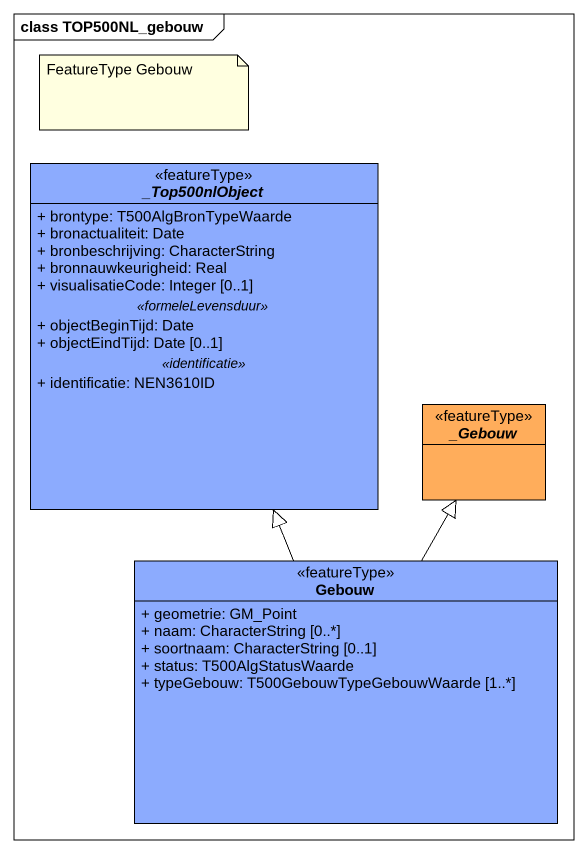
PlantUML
@startuml
mainframe class TOP500NL_gebouw
hide circle
hide empty members
skinparam classAttributeIconSize 0
abstract class "_Top500nlObject" as Top500nlObject <<featureType>> #8CABFE {
  + brontype: T500AlgBronTypeWaarde
  + bronactualiteit: Date
  + bronbeschrijving: CharacterString
  + bronnauwkeurigheid: Real
  + visualisatieCode: Integer [0..1]
  .. <<formeleLevensduur>> ..
  + objectBeginTijd: Date
  + objectEindTijd: Date [0..1]
  .. <<identificatie>> ..
  + identificatie: NEN3610ID
}
abstract class "_Gebouw" as Gebouw <<featureType>> #FFAD5B
class "Gebouw" as Gebouw_2 <<featureType>> #8CABFE {
  + geometrie: GM_Point
  + naam: CharacterString [0..*]
  + soortnaam: CharacterString [0..1]
  + status: T500AlgStatusWaarde
  + typeGebouw: T500GebouwTypeGebouwWaarde [1..*]
}
Gebouw_2 -up-|> Top500nlObject
Gebouw_2 -up-|> Gebouw
note as N1
  FeatureType Gebouw
end note
@enduml
